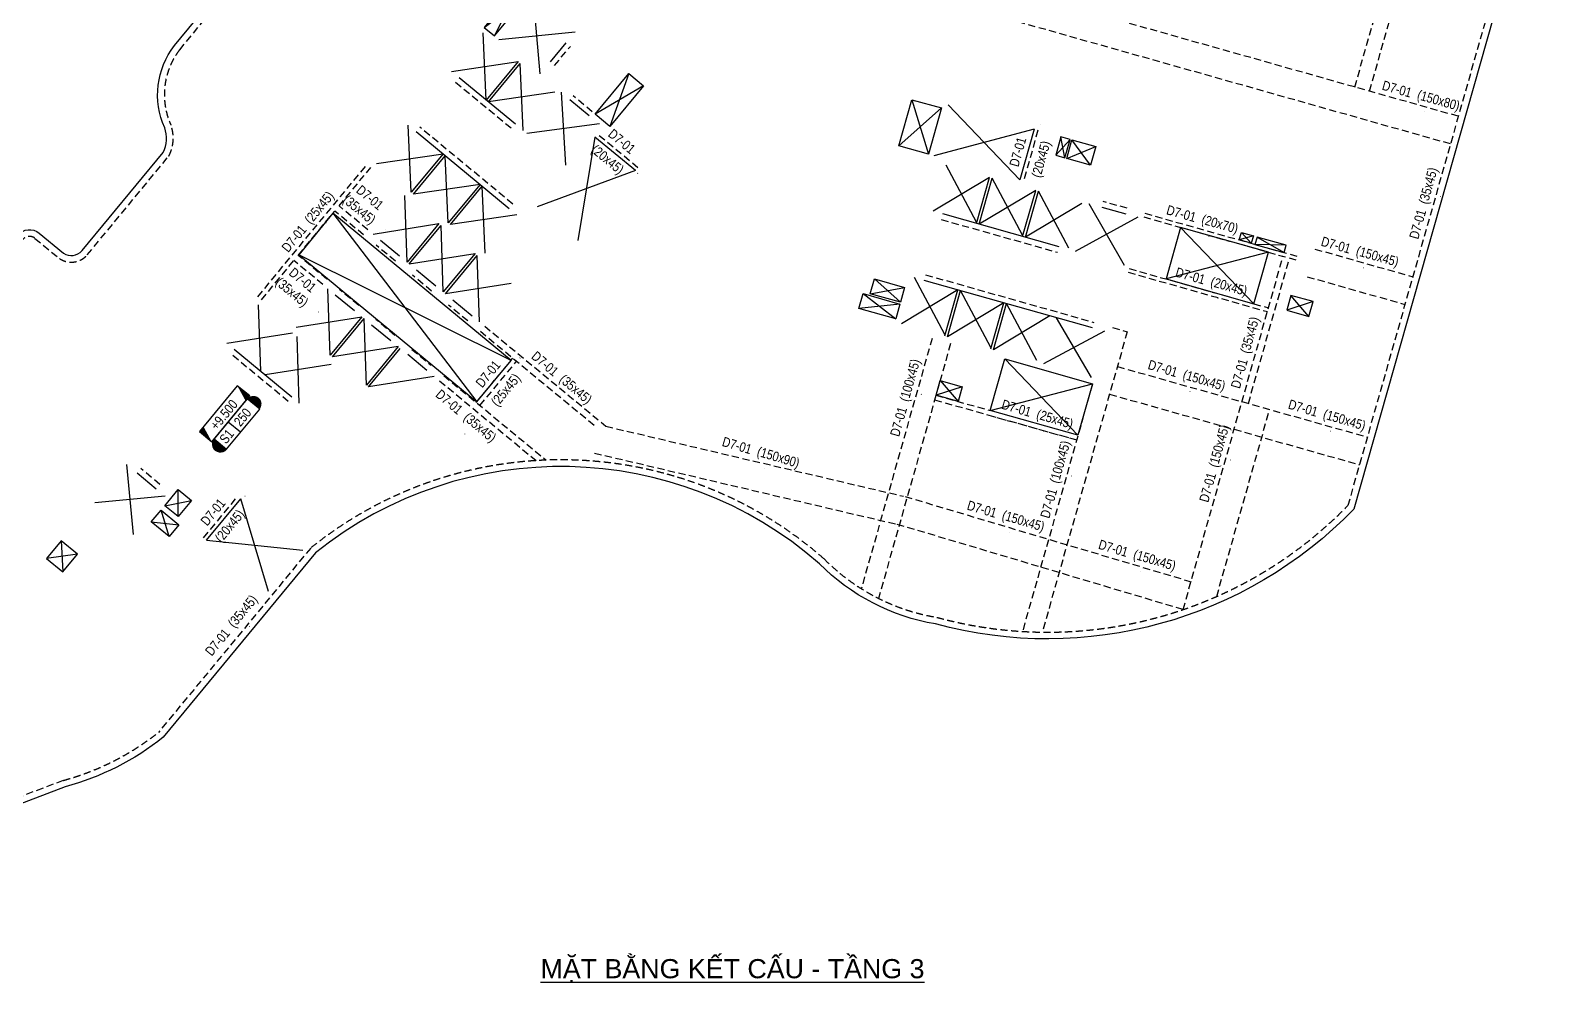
# Model space of a CAD drawing. Header units: millimetres. Extents: x 5400 to 3023951, y -127214 to 225084.
# Drawn here: x 1047967 to 1127601, y 8033 to 57711 of the extents above; entities that cross this region are included whole.
import ezdxf
from ezdxf.enums import TextEntityAlignment as Align

# ---------------------------------------------------------------- set-up
doc = ezdxf.new("R2010")
doc.units = ezdxf.units.MM
doc.header["$LTSCALE"] = 100
doc.linetypes.add('HIDDEN', pattern=[0.375, 0.25, -0.125])
for name, color, linetype in [('ccu11-Manh', 8, 'Continuous'), ('ccu11-Thay', 7, 'Continuous'), ('ccu12-Chidan', 9, 'Continuous'), ('ccu12-Khuat', 9, 'HIDDEN'), ('ccu12-Lomo', 2, 'Continuous'), ('ccu12-Text', 31, 'Continuous'), ('ccu12-Thay', 7, 'Continuous')]:
    doc.layers.add(name, color=color, linetype=linetype)
doc.layers.add('ccu12-Tencaukien', color=9, linetype='Continuous', lineweight=15)
doc.layers.add('KC-Tencaukien', color=9, linetype='Continuous', lineweight=15)
doc.styles.add('Arial', font='arial.ttf', dxfattribs={"width": 0.7})
doc.styles.add('Arial Narrow', font='ARIALN.TTF')

# ---------------------------------------------------------------- blocks, each defined once
blk = doc.blocks.new('*U43')
at = {"layer": 'ccu12-Tencaukien', "color": 8, "ltscale": 10000}
blk.add_line((361, -155), (354, -155), dxfattribs=at)
at = {"layer": 'ccu12-Text', "color": 2, "style": 'Arial Narrow', "width": 0.8}
blk.add_attdef('SH', text='', height=300, dxfattribs=at).set_placement((276, 6), align=Align.BOTTOM_RIGHT)
at = {"layer": 'ccu12-Text', "color": 31, "style": 'Arial Narrow', "width": 0.8}
for tag, p in [('(', (508, -75)), ('KT', (633, -75)), (')', (963, -75))]:
    blk.add_attdef(tag, text='', height=250, dxfattribs=at).set_placement(p, align=Align.BOTTOM_LEFT)
blk = doc.blocks.new('ccu11-cmb-flat-8')
at = {"layer": 'ccu12-Chidan', "color": 7}
blk.add_lwpolyline([(0, 0), (1550, 0), (1550, 419), (0, 419)], close=True, dxfattribs=at)
at = {"layer": 'ccu12-Chidan'}
for points in [[(0, 0), (166, 419), (0, 419)], [(1550, 419), (1383, 0), (1550, 0)]]:
    blk.add_solid(points, dxfattribs=at)
at = {"layer": 'ccu12-Chidan', "color": 31, "style": 'Arial Narrow', "width": 0.8}
blk.add_attdef('+100.00', text='', height=250, dxfattribs=at).set_placement((745, 206), align=Align.MIDDLE_CENTER)
blk = doc.blocks.new('ccu11-chieudaysan-flat-2')
at = {"layer": 'ccu12-Chidan'}
for points in [[(-569, 0), (-569, 419, 1)], [(788, 419), (788, 0, 1)]]:
    blk.add_hatch(color=8, dxfattribs=at).paths.add_polyline_path(points)
at = {"layer": 'ccu12-Chidan', "color": 7}
blk.add_line((0, 0), (0, 419), dxfattribs=at)
blk.add_lwpolyline([(-569, 0), (788, 0), (788, 419), (-569, 419)], close=True, dxfattribs=at)
blk.add_arc((-569, 209), 209, 90, 270.0001, dxfattribs=at)
at = {"layer": 'ccu12-Chidan', "color": 31, "style": 'Arial Narrow', "width": 0.7}
for tag, p in [('S00', (-488, 209)), ('200', (100, 209))]:
    blk.add_attdef(tag, text='', height=250, dxfattribs=at).set_placement(p, align=Align.MIDDLE_LEFT)
blk = doc.blocks.new('*U47')
at = {"layer": 'ccu12-Tencaukien', "color": 8, "ltscale": 10000}
blk.add_line((361, -155), (354, -155), dxfattribs=at)
at = {"layer": 'ccu12-Text', "color": 2, "style": 'Arial Narrow', "width": 0.8}
blk.add_attdef('SH', text='', height=300, dxfattribs=at).set_placement((276, 6), align=Align.BOTTOM_RIGHT)
at = {"layer": 'ccu12-Text', "color": 31, "style": 'Arial Narrow', "width": 0.8}
for tag, p in [('(', (508, -75)), ('KT', (633, -75)), (')', (963, -75))]:
    blk.add_attdef(tag, text='', height=250, dxfattribs=at).set_placement(p, align=Align.BOTTOM_LEFT)
blk = doc.blocks.new('*U48')
at = {"layer": 'ccu12-Tencaukien', "color": 8, "ltscale": 10000}
blk.add_line((361, -155), (354, -155), dxfattribs=at)
at = {"layer": 'ccu12-Text', "color": 2, "style": 'Arial Narrow', "width": 0.8}
blk.add_attdef('SH', text='', height=300, dxfattribs=at).set_placement((276, 6), align=Align.BOTTOM_RIGHT)
at = {"layer": 'ccu12-Text', "color": 31, "style": 'Arial Narrow', "width": 0.8}
for tag, p in [('(', (508, -75)), ('KT', (633, -75)), (')', (963, -75))]:
    blk.add_attdef(tag, text='', height=250, dxfattribs=at).set_placement(p, align=Align.BOTTOM_LEFT)
blk = doc.blocks.new('*U58')
at = {"layer": 'ccu12-Tencaukien', "color": 8, "ltscale": 10000}
blk.add_line((361, -155), (354, -155), dxfattribs=at)
at = {"layer": 'ccu12-Text', "color": 2, "style": 'Arial Narrow', "width": 0.8}
blk.add_attdef('SH', text='', height=300, dxfattribs=at).set_placement((276, 6), align=Align.BOTTOM_RIGHT)
at = {"layer": 'ccu12-Text', "color": 31, "style": 'Arial Narrow', "width": 0.8}
for tag, p in [('(', (508, -75)), ('KT', (633, -75)), (')', (963, -75))]:
    blk.add_attdef(tag, text='', height=250, dxfattribs=at).set_placement(p, align=Align.BOTTOM_LEFT)
blk = doc.blocks.new('Lomo T2')
at = {"layer": 'ccu11-Manh', "ltscale": 0.5}
for p, q in [((67418, 78152, 0), (63980, 79955)), ((51974, 79189, 0), (50533, 78862, 0)), ((51786, 78514, 0), (50722, 79539, 0)), ((63762, 79185), (67635, 78922, 0)), ((69413, 75826, 0), (69735, 74391, 0)), ((69059, 74575, 0), (70086, 75635, 0)), ((75374, 72893, 0), (76453, 74873, 0)), ((75972, 75009, 0), (75855, 72757, 0)), ((75972, 75009, 0), (77057, 75168, 0)), ((76933, 74736, 0), (76094, 75440, 0)), ((27350, 48744), (26075, 46101)), ((25535, 46546), (27890, 48298)), ((33081, 44140, 0), (32101, 41383, 0)), ((33852, 43504, 0), (31330, 42020, 0)), ((49386, 42341, 0), (47168, 40373, 0)), ((47849, 42775, 0), (48707, 39936, 0)), ((56100, 40703, 0), (55347, 39877, 0)), ((55829, 39741, 0), (55619, 40839, 0)), ((57170, 39362, 0), (56197, 40676, 0)), ((55925, 39714, 0), (57442, 40324, 0)), ((65546, 35279, 0), (65029, 35840, 0)), ((65655, 35663, 0), (64921, 35455, 0)), ((67367, 35179, 0), (65739, 35224, 0)), ((65849, 35608, 0), (67258, 34794, 0)), ((45298, 32652), (47005, 31339)), ((45671, 32651), (47467, 32974)), ((47250, 32205), (45889, 33420)), ((47223, 32108), (45080, 31882)), ((68773, 32235), (67404, 31794)), ((68553, 31469), (67618, 32561)), ((49318, 28122, 0), (50256, 27029, 0)), ((50473, 27798, 0), (49106, 27353, 0)), ((9575, 21015), (9581, 22437)), ((8880, 21588), (10275, 21863)), ((8179, 20740, 0), (9614, 20593, 0)), ((9104, 19976, 0), (8689, 21357, 0)), ((3478, 19759, 0), (3562, 18133)), ((4326, 19058), (2714, 18834))]:
    blk.add_line(p, q, dxfattribs=at)
at = {"layer": 'ccu12-Lomo', "ltscale": 0.5, "elevation": 0}
for points in [[(63980, 79955), (67635, 78922), (67418, 78152), (63762, 79185), (63980, 79955)], [(51786, 78514), (51974, 79189), (50722, 79539), (50533, 78862), (51784, 78516)], [(69413, 75826), (70086, 75635), (69735, 74391), (69059, 74575), (69413, 75826)], [(76933, 74736), (77057, 75168), (76094, 75440), (75374, 72893), (75855, 72757), (76453, 74873), (76933, 74736)], [(27350, 48744), (25535, 46546), (26075, 46101), (27890, 48298), (27350, 48744)], [(33852, 43504), (32101, 41383), (31330, 42020), (33081, 44140), (33852, 43504)], [(47849, 42775), (49386, 42341), (48707, 39936), (47168, 40373), (47849, 42775)], [(55829, 39741), (56100, 40703), (55619, 40839), (55347, 39877), (55829, 39741)], [(55925, 39714), (56197, 40676), (57442, 40324), (57170, 39362), (55925, 39714)], [(65029, 35840), (65655, 35663), (65546, 35279), (64921, 35455), (65029, 35840)], [(65847, 35608), (65739, 35224), (67258, 34794), (67367, 35179), (65849, 35608)], [(45298, 32652), (47223, 32108), (47005, 31338), (45080, 31882), (45298, 32652)], [(45671, 32651), (45889, 33420), (47467, 32974), (47250, 32205), (45671, 32651)], [(68773, 32235), (67618, 32561), (67404, 31794), (68553, 31469), (68770, 32237)], [(49318, 28122), (50473, 27798), (50256, 27029), (49106, 27353), (49318, 28122)], [(8179, 20740), (8689, 21357), (9614, 20593), (9104, 19976), (8179, 20740)], [(4326, 19058), (3478, 19759), (2714, 18834), (3562, 18133), (4326, 19058)]]:
    blk.add_lwpolyline(points, dxfattribs=at)
at = {"layer": 'ccu12-Lomo', "ltscale": 0.5}
blk.add_lwpolyline([(9581, 22437), (10275, 21863), (9575, 21015), (8880, 21588), (9580, 22436)], dxfattribs=at)
blk = doc.blocks.new('*U45')
at = {"layer": 'ccu12-Tencaukien', "color": 8, "ltscale": 10000}
blk.add_line((361, -155), (354, -155), dxfattribs=at)
at = {"layer": 'ccu12-Text', "color": 2, "style": 'Arial Narrow', "width": 0.8}
blk.add_attdef('SH', text='', height=300, dxfattribs=at).set_placement((276, 6), align=Align.BOTTOM_RIGHT)
at = {"layer": 'ccu12-Text', "color": 31, "style": 'Arial Narrow', "width": 0.8}
for tag, p in [('(', (508, -75)), ('KT', (633, -75)), (')', (963, -75))]:
    blk.add_attdef(tag, text='', height=250, dxfattribs=at).set_placement(p, align=Align.BOTTOM_LEFT)
blk = doc.blocks.new('*U49')
at = {"layer": 'ccu12-Tencaukien', "color": 8, "ltscale": 10000}
blk.add_line((361, -155), (354, -155), dxfattribs=at)
at = {"layer": 'ccu12-Text', "color": 2, "style": 'Arial Narrow', "width": 0.8}
blk.add_attdef('SH', text='', height=300, dxfattribs=at).set_placement((276, 6), align=Align.BOTTOM_RIGHT)
at = {"layer": 'ccu12-Text', "color": 31, "style": 'Arial Narrow', "width": 0.8}
for tag, p in [('(', (508, -75)), ('KT', (633, -75)), (')', (963, -75))]:
    blk.add_attdef(tag, text='', height=250, dxfattribs=at).set_placement(p, align=Align.BOTTOM_LEFT)
blk = doc.blocks.new('*U46')
at = {"layer": 'ccu12-Tencaukien', "color": 8, "ltscale": 10000}
blk.add_line((361, -155), (354, -155), dxfattribs=at)
at = {"layer": 'ccu12-Text', "color": 2, "style": 'Arial Narrow', "width": 0.8}
blk.add_attdef('SH', text='', height=300, dxfattribs=at).set_placement((276, 6), align=Align.BOTTOM_RIGHT)
at = {"layer": 'ccu12-Text', "color": 31, "style": 'Arial Narrow', "width": 0.8}
for tag, p in [('(', (508, -75)), ('KT', (633, -75)), (')', (963, -75))]:
    blk.add_attdef(tag, text='', height=250, dxfattribs=at).set_placement(p, align=Align.BOTTOM_LEFT)
blk = doc.blocks.new('*U41')
at = {"layer": 'ccu12-Tencaukien', "color": 8, "ltscale": 10000}
blk.add_line((361, -155), (354, -155), dxfattribs=at)
at = {"layer": 'ccu12-Text', "color": 2, "style": 'Arial Narrow', "width": 0.8}
blk.add_attdef('SH', text='', height=300, dxfattribs=at).set_placement((276, 6), align=Align.BOTTOM_RIGHT)
at = {"layer": 'ccu12-Text', "color": 31, "style": 'Arial Narrow', "width": 0.8}
for tag, p in [('(', (508, -75)), ('KT', (633, -75)), (')', (963, -75))]:
    blk.add_attdef(tag, text='', height=250, dxfattribs=at).set_placement(p, align=Align.BOTTOM_LEFT)
blk = doc.blocks.new('*U50')
at = {"layer": 'ccu12-Tencaukien', "color": 8, "ltscale": 10000}
blk.add_line((361, -155), (354, -155), dxfattribs=at)
at = {"layer": 'ccu12-Text', "color": 2, "style": 'Arial Narrow', "width": 0.8}
blk.add_attdef('SH', text='', height=300, dxfattribs=at).set_placement((276, 6), align=Align.BOTTOM_RIGHT)
at = {"layer": 'ccu12-Text', "color": 31, "style": 'Arial Narrow', "width": 0.8}
for tag, p in [('(', (508, -75)), ('KT', (633, -75)), (')', (963, -75))]:
    blk.add_attdef(tag, text='', height=250, dxfattribs=at).set_placement(p, align=Align.BOTTOM_LEFT)
blk = doc.blocks.new('*U233')
at = {"layer": 'ccu12-Tencaukien', "color": 8, "ltscale": 10000}
blk.add_line((361, -155), (354, -155), dxfattribs=at)
at = {"layer": 'ccu12-Text', "color": 2, "style": 'Arial Narrow', "width": 0.8}
blk.add_attdef('SH', text='', height=300, dxfattribs=at).set_placement((276, 6), align=Align.BOTTOM_RIGHT)
at = {"layer": 'ccu12-Text', "color": 31, "style": 'Arial Narrow', "width": 0.8}
for tag, p in [('(', (508, -75)), ('KT', (633, -75)), (')', (963, -75))]:
    blk.add_attdef(tag, text='', height=250, dxfattribs=at).set_placement(p, align=Align.BOTTOM_LEFT)

msp = doc.modelspace()

# ---------------------------------------------------------------- linework, layer by layer
at = {"layer": 'ccu11-Manh', "ltscale": 0.5}
for p, q in [((1074550.6, 55453.1, 0), (1074206.4, 59433.6, 0)), ((1071735, 54082.1, 0), (1071577, 57584.6, 0)), ((1072391.6, 57236.1, 0), (1076365.4, 57650.7, 0)), ((1069921.4, 55579.8, 0), (1073390.6, 56086.9, 0)), ((1073661.1, 52491.5, 0), (1073506.3, 55991.3, 0)), ((1075316.6, 54496.3, 0), (1071850.7, 53986.6, 0)), ((1075636.8, 54491.3, 0), (1075858.6, 50676.7, 0)), ((1095828.4, 53826, 0), (1099565, 49912.4, 0)), ((1067825.6, 49269.7, 0), (1067667.6, 52772.2)), ((1077641.5, 52835.7, 0), (1073853.8, 52332.3, 0)), ((1077398.2, 52148.5, 0), (1076513, 46757.8, 0)), ((1100312.8, 52558.8, 0), (1095080.6, 51179.6, 0)), ((1066012, 50767.5), (1069481.2, 51274.5)), ((1069753.2, 47677.8, 0), (1069596.9, 51179)), ((1079518.6, 50397.4, 0), (1074392.5, 48508.9, 0)), ((1097302.4, 47713.5, 0), (1095720.8, 50686.9, 0)), ((1071408.8, 49682.6), (1067941.3, 49174.2)), ((1071679.3, 46087.2), (1071524.5, 49587)), ((1097982.2, 50047.9, 0), (1095041, 48281.2, 0)), ((1099708.2, 47033.7), (1098126.6, 50007.1)), ((1067603.3, 45627.4), (1067485.5, 49096.7)), ((1100388, 49368.1), (1097446.8, 47601.3)), ((1102793.8, 48688.3), (1099852.5, 46921.5)), ((1102114, 46353.9), (1100532.4, 49327.3)), ((1103157.8, 48689.4), (1105001, 45466.7)), ((1063737.6, 48171.3, 0), (1071246.6, 38338.8, 0)), ((1073334.9, 48092), (1069868.9, 47582.3)), ((1105708, 47968.8), (1102450.8, 46187.3)), ((1065829.9, 47091.9), (1069258.9, 47632.1, 0)), ((1069492.4, 44067.3), (1069374.6, 47536.6, 0)), ((1111767.7, 43450.7, 0), (1107948.5, 47439.6, 0)), ((1073029.5, 40497.7, 0), (1061954.7, 46012.4, 0)), ((1067719, 45531.9, 0), (1071148, 46072.1, 0)), ((1071381.5, 42507.2), (1071263.7, 45976.5, 0)), ((1112529.1, 46145.2, 0), (1107187.1, 44745.1, 0)), ((1095643.7, 41843.4), (1094062, 44816.8)), ((1063591.7, 40769.7), (1063473.8, 44239)), ((1073037.1, 44512), (1069608.1, 43971.8, 0)), ((1096323.5, 44177.8), (1093382.2, 42411)), ((1098049.5, 41163.6), (1096467.8, 44137)), ((1059978.3, 39927.8, 0), (1059860.5, 43397.2, 0)), ((1098729.3, 43498), (1095788, 41731.2)), ((1100455.3, 40483.7), (1098873.6, 43457.2)), ((1061818.3, 42234.3), (1065247.3, 42774.5, 0)), ((1065480.8, 39209.7, 0), (1065362.9, 42679, 0)), ((1101135.1, 42818.2), (1098193.8, 41051.4)), ((1103294.1, 39610.2), (1101471.9, 42723)), ((1058204.9, 41392.4, 0), (1061633.9, 41932.6, 0)), ((1061983.1, 38272.2, 0), (1061865.3, 41741.6, 0)), ((1103973.9, 42016), (1100792.1, 40317.2)), ((1067136.4, 41214.4, 0), (1063707.3, 40674.2, 0)), ((1063638.7, 40277, 0), (1060209.7, 39736.8, 0)), ((1102595.5, 36586.2), (1098776.2, 40575.1)), ((1069025.5, 39654.3), (1065596.4, 39114.1)), ((1098014.9, 37880.6), (1103356.9, 39280.7)), ((1053332.6, 31409.4), (1052983.4, 35069.7)), ((1054988.2, 33414.2), (1051327.8, 33065)), ((1060385.3, 28438.2, 0), (1058929.8, 33271.6)), ((1057146.9, 31112.6), (1062168.3, 30597.2, 0))]:
    msp.add_line(p, q, dxfattribs=at)
at = {"layer": 'ccu11-Thay', "ltscale": 0.5}
for p, q in [((1075887.8, 57072.4, 0), (1075060, 56070, 0)), ((1073256.2, 52825.8, 0), (1070326.2, 55245.5, 0)), ((1076099.4, 54109.2, 0), (1077101.8, 53281.4, 0)), ((1068072.4, 52437.9), (1072930.1, 48426.3)), ((1101608.8, 46425.3), (1095546.2, 48138.4)), ((1103831.4, 48499), (1105082.4, 48145.5)), ((1066215.4, 46773.6), (1067217.8, 45945.8, 0)), ((1068104.5, 45213.5, 0), (1069106.9, 44385.7)), ((1103348.4, 42192.7), (1094567.3, 44674)), ((1063859.4, 43920.7), (1064861.8, 43092.9, 0)), ((1069993.6, 43653.4, 0), (1070996, 42825.6)), ((1065748.5, 42360.6, 0), (1066750.8, 41532.8, 0)), ((1058590.4, 41074, 0), (1061597.6, 38590.6, 0)), ((1068639.9, 39972.7), (1067637.6, 40800.5, 0)), ((1053523.2, 34624), (1054525.5, 33796.2))]:
    msp.add_line(p, q, dxfattribs=at)
at = {"layer": 'ccu11-Thay'}
for p, q in [((1073390.6, 56086.9, 0), (1071735, 54082.1, 0)), ((1071850.7, 53986.6, 0), (1073506.3, 55991.3, 0)), ((1100312.8, 52558.8, 0), (1099565, 49912.4, 0)), ((1069481.2, 51274.5), (1067825.6, 49269.7, 0)), ((1067941.3, 49174.2), (1069596.9, 51179)), ((1071408.8, 49682.6), (1069753.2, 47677.8, 0)), ((1069868.9, 47582.3), (1071524.5, 49587)), ((1097302.4, 47642.1, 0), (1097982.2, 50047.9, 0)), ((1097446.8, 47601.3, 0), (1098126.6, 50007.1, 0)), ((1099708.2, 46962.3, 0), (1100388, 49368.1, 0)), ((1099852.5, 46921.5), (1100532.4, 49327.3)), ((1069258.9, 47632.1, 0), (1067603.3, 45627.4)), ((1067719, 45531.9, 0), (1069374.6, 47536.6, 0)), ((1071148, 46072.1, 0), (1069492.4, 44067.3)), ((1069608.1, 43971.8, 0), (1071263.7, 45976.5, 0)), ((1095643.7, 41772), (1096323.5, 44177.8)), ((1095788, 41731.2), (1096467.8, 44137)), ((1098049.5, 41092.2), (1098729.3, 43498)), ((1098193.8, 41051.4), (1098873.6, 43457.2)), ((1065247.3, 42774.5, 0), (1063591.7, 40769.7)), ((1063707.3, 40674.2, 0), (1065362.9, 42679, 0)), ((1067136.4, 41214.4, 0), (1065480.8, 39209.7, 0)), ((1065596.4, 39114.1), (1067252, 41118.9, 0))]:
    msp.add_line(p, q, dxfattribs=at)
at = {"layer": 'ccu11-Thay', "ltscale": 0.5, "extrusion": (-9.92109e-09, 8.1449e-09, 1)}
msp.add_line((1079518.5, 50397.2, 0), (1077398.1, 52148.3, 0), dxfattribs=at)
at = {"layer": 'ccu11-Thay', "elevation": 0}
for points in [[(1095917.8, 88991.7), (1096525.4, 91159.3, -0.1232834), (1098233.6, 93647.7), (1112360.9, 105123.7, -0.5051926), (1120085.7, 102668.4), (1125550.8, 80099.2), (1127520.7, 71534.1, -0.1335933), (1127381.6, 69413.8), (1116981.6, 32735.4, -0.2732098), (1095160.1, 26743.5, -0.1570841), (1089110.6, 29884.8, 0.3638589), (1062826.5, 30455), (1054883.4, 20829.1, -0.102174), (1049778, 18241.6), (1041142.9, 14959.9, -0.4928533)], [(1047295.1, 47026.8, -0.4142019), (1048421.4, 47134.3), (1049680.2, 46094.8, 0.3732637), (1050654.3, 46226), (1054884.6, 51348.4, 0.2029712), (1054965.8, 52640.9, -0.2769801), (1055470.9, 56926.8), (1067254.5, 71202.9, -0.1142244), (1071158.9, 74105.4, -0.2930793), (1076406, 73177), (1082400.8, 68226.2, 0.5640428), (1090809, 70766.1), (1094511.6, 83975.1)]]:
    msp.add_lwpolyline(points, format="xyb", dxfattribs=at)
at = {"layer": 'ccu11-Thay', "ltscale": 0.5, "elevation": 0}
for points in [[(1063737.7, 48171.4), (1061954.7, 46012.4), (1071246.6, 38338.8), (1073029.5, 40497.7), (1063737.7, 48171.4)], [(1111767.7, 43450.7), (1112529.1, 46145.2), (1107948.5, 47439.6), (1107187.1, 44745.1), (1111767.7, 43450.7)], [(1098014.9, 37880.6), (1098776.2, 40575.1), (1103356.9, 39280.7), (1102595.5, 36586.2), (1098014.9, 37880.6)]]:
    msp.add_lwpolyline(points, dxfattribs=at)
at = {"layer": 'ccu12-Khuat', "ltscale": 15}
for p, q in [((1117031.5, 54760.6), (1121355.1, 70061.4)), ((1117801.3, 54543), (1122124.9, 69843.9)), ((1122429.7, 53235.2, 0), (1095282.6, 60906.2, 0)), ((1122021.8, 51791.7, 0), (1094933.4, 59446.1, 0)), ((1075291.3, 55879, 0), (1076119.1, 56881.3, 0)), ((1070135.2, 55014.2, 0), (1073065.2, 52594.5, 0)), ((1077261, 53474.2, 0), (1076258.6, 54302, 0)), ((1073121.1, 48657.6), (1068263.5, 52669.2)), ((1100505.3, 52504.4, 0), (1099757.5, 49858, 0)), ((1059820.1, 43819.4, 0), (1065518.1, 50721.4, 0)), ((1064055.4, 48556.9, 0), (1065710.9, 50562.2, 0)), ((1105164, 48434.2), (1103913, 48787.7)), ((1061922.7, 45973.5, 0), (1063832.6, 48287, 0)), ((1065337.1, 47044.9), (1063832.6, 48287, 0)), ((1065560, 47314.9), (1064055.4, 48556.9, 0)), ((1095464.6, 47849.7), (1101527.2, 46136.6)), ((1106023.8, 47983.4, 0), (1114107.3, 45699.3, 0)), ((1106078.2, 48175.9, 0), (1114161.7, 45891.7, 0)), ((1066994.9, 45675.9, 0), (1065992.5, 46503.7)), ((1114955.8, 46306.4), (1120055.8, 44860.3, 0)), ((1060012.9, 43660.2, 0), (1061699.9, 45703.6, 0)), ((1063204, 44461.9, 0), (1061699.9, 45703.6, 0)), ((1063426.8, 44731.8, 0), (1061922.7, 45973.5, 0)), ((1108078.8, 27490.7), (1113289.4, 45930.4)), ((1111482, 38247.3), (1113626.2, 45835.2)), ((1068884, 44115.8), (1067881.6, 44943.6, 0)), ((1094648.8, 44962.7), (1103430, 42481.4)), ((1105208.1, 45096.5, 0), (1112473.6, 43043.4, 0)), ((1105262.5, 45288.9, 0), (1112528, 43235.9, 0)), ((1114546.6, 44863.3), (1119646.6, 43417.2, 0)), ((1065084.6, 43362.7, 0), (1064082.2, 44190.5)), ((1070773.1, 42555.7), (1069770.7, 43383.5, 0)), ((1066973.7, 41802.7, 0), (1065971.3, 42630.4, 0)), ((1071651.4, 42284.4), (1077978.3, 37059.3)), ((1104392.3, 42209.5), (1105162.2, 41992, 0)), ((1071428.5, 42014.5), (1077359.9, 37116.1)), ((1094987.2, 41645.7), (1091295.5, 28580.9, 0)), ((1105162.2, 41992, 0), (1100732.5, 26315.9)), ((1061406.5, 38359.3, 0), (1058399.4, 40842.7, 0)), ((1067860.4, 41070.4, 0), (1068862.8, 40242.6)), ((1095949.6, 41373.8), (1092192.3, 28077, 0)), ((1071214.7, 38300.2, 0), (1073125.1, 40613.4, 0)), ((1071407.5, 38141, 0), (1073317.8, 40454.2, 0)), ((1104649.6, 40178), (1117682.5, 36495.3)), ((1069295.3, 39431.5, 0), (1074338.5, 35266.5, 0)), ((1069518.2, 39701.3, 0), (1074857, 35292.2, 0)), ((1103349.2, 39253.5), (1099703.7, 26352.5)), ((1095120.2, 38438.7), (1102527.5, 36345.6)), ((1095188.2, 38679.3), (1098014.9, 37880.6)), ((1104241.7, 38734.5), (1117274.6, 35051.8)), ((1097946.9, 37640), (1102527.5, 36345.6)), ((1109830.8, 28174.6), (1112588.7, 37934.6)), ((1077978.3, 37059.3), (1093489.7, 33406.8)), ((1077376.2, 35660), (1093145.9, 31946.7)), ((1054716.6, 34027.5), (1053714.2, 34855.3)), ((1056992.7, 31240), (1058775.6, 33399)), ((1108507.7, 28928.1), (1093574.8, 33384.1)), ((1108078.8, 27490.7), (1093145.9, 31946.7))]:
    msp.add_line(p, q, dxfattribs=at)
at = {"layer": 'ccu12-Khuat', "ltscale": 15, "extrusion": (-9.92109e-09, 8.1449e-09, 1)}
msp.add_line((1079645.8, 50551.4, 0), (1077525.4, 52302.5, 0), dxfattribs=at)
at = {"layer": 'ccu12-Khuat', "ltscale": 15, "elevation": 0}
for points in [[(1096254.6, 88896.6), (1096858.5, 91050.7, -0.1223528), (1098460, 93380.7), (1112574, 104845.9, -0.5035323), (1119749.3, 102570.5), (1125210.1, 80018.8), (1127178.5, 71460.1, -0.1339333), (1127047.6, 69518.7), (1116669, 32916, -0.2723451), (1095235.2, 27085.8, -0.1577832), (1089350.7, 30139.7, 0.3645212), (1062579.3, 30705.4), (1054636.9, 21080.3, -0.1018203), (1049669.7, 18574.9), (1041022.1, 15288.4, -0.4909488)], [(1047564.8, 46803.8, -0.4142019), (1048198.5, 46864.5), (1049470.7, 45813.8, 0.380323), (1050921, 45999.3), (1055178.6, 51154.8, 0.2104612), (1055290.7, 52771.9, -0.2775668), (1055744.5, 56708.5), (1067522.9, 70978.2, -0.1140935), (1071296.3, 73783.4, -0.2934675), (1076175.5, 72913.4), (1082172.2, 67961.1, 0.5633324), (1091147.1, 70675.5), (1094848.4, 83879.9)]]:
    msp.add_lwpolyline(points, format="xyb", dxfattribs=at)
at = {"layer": 'ccu12-Thay', "ltscale": 0.5}
msp.add_line((1057146.9, 31112.6), (1058929.8, 33271.6), dxfattribs=at)

# ---------------------------------------------------------------- block references
at = {"layer": 'ccu12-Lomo'}
msp.add_blockref('Lomo T2', (1046085.2, 11326.5), dxfattribs=at)
at = {"layer": 'ccu12-Tencaukien'}
ref = msp.add_blockref('*U46', (1120117.6, 53916.1, 0), dxfattribs=dict(at, xscale=1.815893337873054, yscale=1.815893337873054, zscale=1.815893337873054, rotation=344.2212278170489))
ref.add_attrib('KT', '(150x80)', dxfattribs={"color": 31, "height": 500, "rotation": 344.221228, "style": 'Arial Narrow'}).set_placement((1120202, 53993.7, 0), align=Align.BOTTOM_LEFT)
ref.add_attrib('SH', 'D7-01', dxfattribs={"color": 2, "height": 500, "rotation": 344.221228, "style": 'Arial Narrow'}).set_placement((1119875.8, 54062.1, 0), align=Align.BOTTOM_RIGHT)
ref = msp.add_blockref('*U47', (1079314, 50890.3), dxfattribs=dict(at, xscale=1.815893337873054, yscale=1.815893337873054, zscale=1.815893337873054, rotation=320.4488798636559))
ref.add_attrib('KT', '(20x45)', dxfattribs={"color": 31, "height": 500, "rotation": 320.44888, "style": 'Arial Narrow'}).set_placement((1077061.8, 51298.8, 0), align=Align.BOTTOM_LEFT)
ref.add_attrib('SH', 'D7-01', dxfattribs={"color": 2, "height": 500, "rotation": 320.44888, "style": 'Arial Narrow'}).set_placement((1079151.6, 51121.4, 0), align=Align.BOTTOM_RIGHT)
ref = msp.add_blockref('*U48', (1100199.2, 52260.7, 0), dxfattribs=dict(at, xscale=1.815893337873054, yscale=1.815893337873054, zscale=1.815893337873054, rotation=74.21909893616227))
ref.add_attrib('KT', '(20x45)', dxfattribs={"color": 31, "height": 500, "rotation": 74.219099, "style": 'Arial Narrow'}).set_placement((1100782.7, 49953.6, 0), align=Align.BOTTOM_LEFT)
ref.add_attrib('SH', 'D7-01', dxfattribs={"color": 2, "height": 500, "rotation": 74.219099, "style": 'Arial Narrow'}).set_placement((1100053.2, 52018.9, 0), align=Align.BOTTOM_RIGHT)
ref = msp.add_blockref('*U43', (1121053.2, 48487.2, 0), dxfattribs=dict(at, xscale=1.815893337873054, yscale=1.815893337873054, zscale=1.815893337873054, rotation=74.21909893616227))
ref.add_attrib('KT', '(35x45)', dxfattribs={"color": 31, "height": 500, "rotation": 74.219099, "style": 'Arial Narrow'}).set_placement((1120975.5, 48571.5, 0), align=Align.BOTTOM_LEFT)
ref.add_attrib('SH', 'D7-01', dxfattribs={"color": 2, "height": 500, "rotation": 74.219099, "style": 'Arial Narrow'}).set_placement((1120907.1, 48245.4, 0), align=Align.BOTTOM_RIGHT)
ref = msp.add_blockref('*U47', (1066177.3, 47958.6, 0), dxfattribs=dict(at, xscale=1.815893337873054, yscale=1.815893337873054, zscale=1.815893337873054, rotation=320.4488798636559))
ref.add_attrib('KT', '(35x45)', dxfattribs={"color": 31, "height": 500, "rotation": 320.44888, "style": 'Arial Narrow'}).set_placement((1064114.6, 48678, 0), align=Align.BOTTOM_LEFT)
ref.add_attrib('SH', 'D7-01', dxfattribs={"color": 2, "height": 500, "rotation": 320.44888, "style": 'Arial Narrow'}).set_placement((1066014.9, 48189.7), align=Align.BOTTOM_RIGHT)
ref = msp.add_blockref('*U50', (1062743.6, 47361.3, 0), dxfattribs=dict(at, xscale=1.815893337873054, yscale=1.815893337873054, zscale=1.815893337873054, rotation=50.44092590918682))
ref.add_attrib('KT', '(25x45)', dxfattribs={"color": 31, "height": 500, "rotation": 50.440926, "style": 'Arial Narrow'}).set_placement((1062706.6, 47469.8, 0), align=Align.BOTTOM_LEFT)
ref.add_attrib('SH', 'D7-01', dxfattribs={"color": 2, "height": 500, "rotation": 50.440926, "style": 'Arial Narrow'}).set_placement((1062512.5, 47198.9, 0), align=Align.BOTTOM_RIGHT)
ref = msp.add_blockref('*U46', (1108869.8, 47416.4, 0), dxfattribs=dict(at, xscale=1.815893337873054, yscale=1.815893337873054, zscale=1.815893337873054, rotation=344.2212278170489))
ref.add_attrib('KT', '(20x70)', dxfattribs={"color": 31, "height": 500, "rotation": 344.221228, "style": 'Arial Narrow'}).set_placement((1108954.2, 47494, 0), align=Align.BOTTOM_LEFT)
ref.add_attrib('SH', 'D7-01', dxfattribs={"color": 2, "height": 500, "rotation": 344.221228, "style": 'Arial Narrow'}).set_placement((1108628, 47562.4, 0), align=Align.BOTTOM_RIGHT)
ref = msp.add_blockref('*U46', (1116933.9, 45775, 0), dxfattribs=dict(at, xscale=1.815893337873054, yscale=1.815893337873054, zscale=1.815893337873054, rotation=344.2212278170489))
ref.add_attrib('KT', '(150x45)', dxfattribs={"color": 31, "height": 500, "rotation": 344.221228, "style": 'Arial Narrow'}).set_placement((1117018.3, 45852.6, 0), align=Align.BOTTOM_LEFT)
ref.add_attrib('SH', 'D7-01', dxfattribs={"color": 2, "height": 500, "rotation": 344.221228, "style": 'Arial Narrow'}).set_placement((1116692.1, 45921, 0), align=Align.BOTTOM_RIGHT)
ref = msp.add_blockref('*U47', (1062665.8, 43655.6, 0), dxfattribs=dict(at, xscale=1.815893337873054, yscale=1.815893337873054, zscale=1.815893337873054, rotation=320.4488798636559))
ref.add_attrib('KT', '(35x45)', dxfattribs={"color": 31, "height": 500, "rotation": 320.44888, "style": 'Arial Narrow'}).set_placement((1060603, 44375.1, 0), align=Align.BOTTOM_LEFT)
ref.add_attrib('SH', 'D7-01', dxfattribs={"color": 2, "height": 500, "rotation": 320.44888, "style": 'Arial Narrow'}).set_placement((1062503.3, 43886.7, 0), align=Align.BOTTOM_RIGHT)
ref = msp.add_blockref('*U46', (1109341.5, 44165.6, 0), dxfattribs=dict(at, xscale=1.815893337873054, yscale=1.815893337873054, zscale=1.815893337873054, rotation=344.2212278170489))
ref.add_attrib('KT', '(20x45)', dxfattribs={"color": 31, "height": 500, "rotation": 344.221228, "style": 'Arial Narrow'}).set_placement((1109425.9, 44243.3, 0), align=Align.BOTTOM_LEFT)
ref.add_attrib('SH', 'D7-01', dxfattribs={"color": 2, "height": 500, "rotation": 344.221228, "style": 'Arial Narrow'}).set_placement((1109099.8, 44311.7, 0), align=Align.BOTTOM_RIGHT)
ref = msp.add_blockref('*U41', (1111748.7, 40692.2), dxfattribs=dict(at, xscale=1.815893337873054, yscale=1.815893337873054, zscale=1.815893337873054, rotation=74.21909893616227))
ref.add_attrib('KT', '(35x45)', dxfattribs={"color": 31, "height": 500, "rotation": 74.219099, "style": 'Arial Narrow'}).set_placement((1111671, 40776.6, 0), align=Align.BOTTOM_LEFT)
ref.add_attrib('SH', 'D7-01', dxfattribs={"color": 2, "height": 500, "rotation": 74.219099, "style": 'Arial Narrow'}).set_placement((1111602.6, 40450.4, 0), align=Align.BOTTOM_RIGHT)
ref = msp.add_blockref('*U50', (1072864.4, 40298.8, 0), dxfattribs=dict(at, xscale=1.815893337873054, yscale=1.815893337873054, zscale=1.815893337873054, rotation=50.44092590918682))
ref.add_attrib('KT', '(25x45)', dxfattribs={"color": 31, "height": 500, "rotation": 50.440926, "style": 'Arial Narrow'}).set_placement((1072437.3, 37956.3, 0), align=Align.BOTTOM_LEFT)
ref.add_attrib('SH', 'D7-01', dxfattribs={"color": 2, "height": 500, "rotation": 50.440926, "style": 'Arial Narrow'}).set_placement((1072633.3, 40136.4, 0), align=Align.BOTTOM_RIGHT)
ref = msp.add_blockref('*U49', (1075295.2, 39283, 0), dxfattribs=dict(at, xscale=1.815893337873053, yscale=1.815893337873053, zscale=1.815893337873053, rotation=319.7562113206091))
ref.add_attrib('KT', '(35x45)', dxfattribs={"color": 31, "height": 500, "rotation": 319.756211, "style": 'Arial Narrow'}).set_placement((1075404.1, 39318.7, 0), align=Align.BOTTOM_LEFT)
ref.add_attrib('SH', 'D7-01', dxfattribs={"color": 2, "height": 500, "rotation": 319.756211, "style": 'Arial Narrow'}).set_placement((1075135.6, 39516.1, 0), align=Align.BOTTOM_RIGHT)
ref = msp.add_blockref('*U233', (1093977.8, 38182.6, 0), dxfattribs=dict(at, xscale=1.815893337873054, yscale=1.815893337873054, zscale=1.815893337873054, rotation=74.21909893616227))
ref.add_attrib('KT', '(100x45)', dxfattribs={"color": 31, "height": 500, "rotation": 74.219099, "style": 'Arial Narrow'}).set_placement((1093900.2, 38267, 0), align=Align.BOTTOM_LEFT)
ref.add_attrib('SH', 'D7-01', dxfattribs={"color": 2, "height": 500, "rotation": 74.219099, "style": 'Arial Narrow'}).set_placement((1093831.8, 37940.8, 0), align=Align.BOTTOM_RIGHT)
ref = msp.add_blockref('*U49', (1107895.4, 39323.5, 0), dxfattribs=dict(at, xscale=1.815893337873054, yscale=1.815893337873054, zscale=1.815893337873054, rotation=343.5289555750502))
ref.add_attrib('KT', '(150x45)', dxfattribs={"color": 31, "height": 500, "rotation": 343.528956, "style": 'Arial Narrow'}).set_placement((1107980.7, 39400.1), align=Align.BOTTOM_LEFT)
ref.add_attrib('SH', 'D7-01', dxfattribs={"color": 2, "height": 500, "rotation": 343.528956, "style": 'Arial Narrow'}).set_placement((1107655.4, 39472.5), align=Align.BOTTOM_RIGHT)
ref = msp.add_blockref('*U49', (1070301.5, 37287.8, 0), dxfattribs=dict(at, xscale=1.815893337873053, yscale=1.815893337873053, zscale=1.815893337873053, rotation=319.7562113206091))
ref.add_attrib('KT', '(35x45)', dxfattribs={"color": 31, "height": 500, "rotation": 319.756211, "style": 'Arial Narrow'}).set_placement((1070410.4, 37323.5), align=Align.BOTTOM_LEFT)
ref.add_attrib('SH', 'D7-01', dxfattribs={"color": 2, "height": 500, "rotation": 319.756211, "style": 'Arial Narrow'}).set_placement((1070141.9, 37520.8), align=Align.BOTTOM_RIGHT)
ref = msp.add_blockref('*U49', (1100260.1, 37252.5, 0), dxfattribs=dict(at, xscale=1.815893337873054, yscale=1.815893337873054, zscale=1.815893337873054, rotation=343.5289555750502))
ref.add_attrib('KT', '(25x45)', dxfattribs={"color": 31, "height": 500, "rotation": 343.528956, "style": 'Arial Narrow'}).set_placement((1100345.4, 37329.1), align=Align.BOTTOM_LEFT)
ref.add_attrib('SH', 'D7-01', dxfattribs={"color": 2, "height": 500, "rotation": 343.528956, "style": 'Arial Narrow'}).set_placement((1100020.1, 37401.4), align=Align.BOTTOM_RIGHT)
ref = msp.add_blockref('*U49', (1115210.6, 37256.5, 0), dxfattribs=dict(at, xscale=1.815893337873054, yscale=1.815893337873054, zscale=1.815893337873054, rotation=343.5289555750502))
ref.add_attrib('KT', '(150x45)', dxfattribs={"color": 31, "height": 500, "rotation": 343.528956, "style": 'Arial Narrow'}).set_placement((1115295.9, 37333.1), align=Align.BOTTOM_LEFT)
ref.add_attrib('SH', 'D7-01', dxfattribs={"color": 2, "height": 500, "rotation": 343.528956, "style": 'Arial Narrow'}).set_placement((1114970.6, 37405.4), align=Align.BOTTOM_RIGHT)
ref = msp.add_blockref('*U43', (1110100, 34752.7, 0), dxfattribs=dict(at, xscale=1.815893337873054, yscale=1.815893337873054, zscale=1.815893337873054, rotation=74.21909893616227))
ref.add_attrib('KT', '(150x45)', dxfattribs={"color": 31, "height": 500, "rotation": 74.219099, "style": 'Arial Narrow'}).set_placement((1110022.4, 34837.1, 0), align=Align.BOTTOM_LEFT)
ref.add_attrib('SH', 'D7-01', dxfattribs={"color": 2, "height": 500, "rotation": 74.219099, "style": 'Arial Narrow'}).set_placement((1109953.9, 34510.9, 0), align=Align.BOTTOM_RIGHT)
ref = msp.add_blockref('*U49', (1085687.4, 35305.5, 0), dxfattribs=dict(at, xscale=1.815893337873054, yscale=1.815893337873054, zscale=1.815893337873054, rotation=343.5289555750502))
ref.add_attrib('KT', '(150x90)', dxfattribs={"color": 31, "height": 500, "rotation": 343.528956, "style": 'Arial Narrow'}).set_placement((1085772.7, 35382.1), align=Align.BOTTOM_LEFT)
ref.add_attrib('SH', 'D7-01', dxfattribs={"color": 2, "height": 500, "rotation": 343.528956, "style": 'Arial Narrow'}).set_placement((1085447.4, 35454.5), align=Align.BOTTOM_RIGHT)
ref = msp.add_blockref('*U43', (1101811.1, 33919.6, 0), dxfattribs=dict(at, xscale=1.815893337873054, yscale=1.815893337873054, zscale=1.815893337873054, rotation=74.21909893616227))
ref.add_attrib('KT', '(100x45)', dxfattribs={"color": 31, "height": 500, "rotation": 74.219099, "style": 'Arial Narrow'}).set_placement((1101733.5, 34003.9, 0), align=Align.BOTTOM_LEFT)
ref.add_attrib('SH', 'D7-01', dxfattribs={"color": 2, "height": 500, "rotation": 74.219099, "style": 'Arial Narrow'}).set_placement((1101665.1, 33677.8, 0), align=Align.BOTTOM_RIGHT)
ref = msp.add_blockref('*U58', (1058519.5, 33089.1), dxfattribs=dict(at, xscale=1.815893337873054, yscale=1.815893337873054, zscale=1.815893337873054, rotation=50.44092590918682))
ref.add_attrib('KT', '(20x45)', dxfattribs={"color": 31, "height": 500, "rotation": 50.440926, "style": 'Arial Narrow'}).set_placement((1058035.7, 30853.9, 0), align=Align.BOTTOM_LEFT)
ref.add_attrib('SH', 'D7-01', dxfattribs={"color": 2, "height": 500, "rotation": 50.440926, "style": 'Arial Narrow'}).set_placement((1058288.3, 32926.7, 0), align=Align.BOTTOM_RIGHT)
ref = msp.add_blockref('*U49', (1098462.9, 31984.1, 0), dxfattribs=dict(at, xscale=1.815893337873054, yscale=1.815893337873054, zscale=1.815893337873054, rotation=343.5289555750502))
ref.add_attrib('KT', '(150x45)', dxfattribs={"color": 31, "height": 500, "rotation": 343.528956, "style": 'Arial Narrow'}).set_placement((1098548.2, 32060.7), align=Align.BOTTOM_LEFT)
ref.add_attrib('SH', 'D7-01', dxfattribs={"color": 2, "height": 500, "rotation": 343.528956, "style": 'Arial Narrow'}).set_placement((1098222.9, 32133), align=Align.BOTTOM_RIGHT)
ref = msp.add_blockref('*U49', (1105312.5, 29940.1, 0), dxfattribs=dict(at, xscale=1.815893337873054, yscale=1.815893337873054, zscale=1.815893337873054, rotation=343.5289555750502))
ref.add_attrib('KT', '(150x45)', dxfattribs={"color": 31, "height": 500, "rotation": 343.528956, "style": 'Arial Narrow'}).set_placement((1105397.8, 30016.7), align=Align.BOTTOM_LEFT)
ref.add_attrib('SH', 'D7-01', dxfattribs={"color": 2, "height": 500, "rotation": 343.528956, "style": 'Arial Narrow'}).set_placement((1105072.5, 30089.1), align=Align.BOTTOM_RIGHT)
ref = msp.add_blockref('*U45', (1058753.3, 26297.7, 0), dxfattribs=dict(at, xscale=1.815893337873054, yscale=1.815893337873054, zscale=1.815893337873054, rotation=50.44092590918682))
ref.add_attrib('KT', '(35x45)', dxfattribs={"color": 31, "height": 500, "rotation": 50.440926, "style": 'Arial Narrow'}).set_placement((1058716.2, 26406.2, 0), align=Align.BOTTOM_LEFT)
ref.add_attrib('SH', 'D7-01', dxfattribs={"color": 2, "height": 500, "rotation": 50.440926, "style": 'Arial Narrow'}).set_placement((1058522.1, 26135.3, 0), align=Align.BOTTOM_RIGHT)
at = {"layer": 'KC-Tencaukien'}
ref = msp.add_blockref('ccu11-cmb-flat-8', (1057421.7, 36250.7), dxfattribs=dict(at, xscale=1.999999999999999, yscale=1.999999999999999, zscale=1.999999999999999, rotation=50.44882673785607))
ref.add_attrib('+100.00', '+9.500', dxfattribs={"layer": 'ccu12-Chidan', "color": 31, "height": 500, "rotation": 50.448827, "style": 'Arial Narrow'}).set_placement((1058053.7, 37661.6), align=Align.MIDDLE_CENTER)
ref = msp.add_blockref('ccu11-chieudaysan-flat-2', (1058915.2, 36743.2), dxfattribs=dict(at, xscale=1.999999999999999, yscale=1.999999999999999, zscale=1.999999999999999, rotation=50.44882673785607))
ref.add_attrib('S00', 'S1', dxfattribs={"layer": 'ccu12-Chidan', "color": 31, "height": 500, "rotation": 50.448827, "style": 'Arial Narrow'}).set_placement((1057970.6, 36257.4), align=Align.MIDDLE_LEFT)
ref.add_attrib('200', '250', dxfattribs={"layer": 'ccu12-Chidan', "color": 31, "height": 500, "rotation": 50.448827, "style": 'Arial Narrow'}).set_placement((1058719.5, 37164.2), align=Align.MIDDLE_LEFT)

# ---------------------------------------------------------------- texts
at = {"layer": 'ccu12-Text', "color": 31, "style": 'Arial'}
msp.add_text('%%UMẶT BẰNG KẾT CẤU - TẦNG 3', height=1000, dxfattribs=at).set_placement((1084577.9, 8253.3), align=Align.CENTER)

doc.saveas('drawing.dxf')
